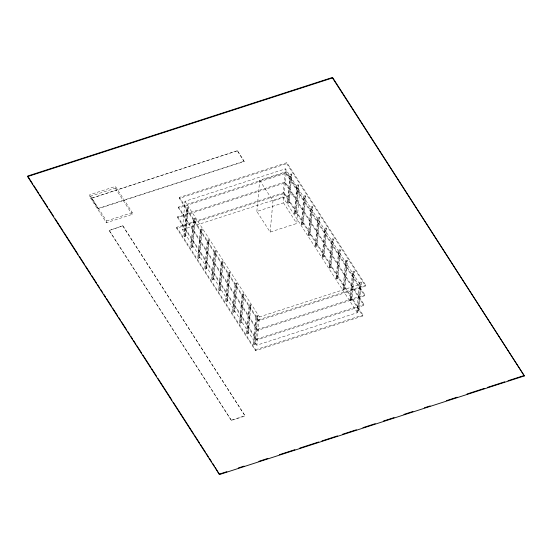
<?xml version="1.0" encoding="UTF-8"?>
<svg xmlns="http://www.w3.org/2000/svg" width="552" height="552" viewBox="0 0 552 552"><rect width="100%" height="100%" fill="white"/><g stroke="black" fill="none" stroke-linecap="round" stroke-linejoin="round"><path stroke-width="0.41" stroke-dasharray="2.76 2.07" d="M89.527 196.533L89.686 194.766L115.451 186.431L132.321 212.63L132.163 214.397L106.391 222.732L89.527 196.533L115.292 188.197L115.451 186.431M91.453 198.251L237.484 150.703L244.205 161.501L98.194 208.732L91.453 198.251L237.484 150.703M98.194 208.732L91.48 197.927M106.391 222.732L106.557 220.966L89.686 194.766M109.117 230.522L122.882 225.754L245.136 416.001L231.398 420.445L109.117 230.522L122.882 225.754M176.674 228.231L176.764 227.272L284.121 192.544L362.974 315.013L362.885 315.979L255.528 350.706L176.674 228.231L284.032 193.51L284.121 192.544M177.64 217.633L177.73 216.667L285.087 181.946L363.94 304.414L363.851 305.38L256.494 340.101L177.64 217.633L284.998 182.905L285.087 181.946M178.517 207.994L178.607 207.034L285.964 172.307L364.817 294.775L364.727 295.741L257.37 330.469L178.517 207.994L285.874 173.273L285.964 172.307M179.393 198.361L179.483 197.395L286.84 162.667L365.693 285.142L365.603 286.102L258.246 320.829L179.393 198.361L286.75 163.633L286.84 162.667M256.839 345.193L182.415 229.597L184.982 201.328L285.474 168.829L359.897 284.418L259.412 316.924L256.839 345.193L357.323 312.687L359.973 283.01L359.552 282.355L360.925 281.906L361.346 282.562L358.772 310.831L357.399 311.28L356.978 310.624L359.552 282.355M183.913 236.035L186.486 207.766L187.859 207.324L188.28 207.98L185.707 236.249L184.333 236.691L183.913 236.035L185.286 235.594L187.859 207.324M184.333 236.691L186.907 208.421L186.486 207.766M190.868 246.841L193.441 218.571L194.815 218.13L195.235 218.785L192.662 247.054L191.289 247.496L190.868 246.841L192.241 246.399L194.815 218.13M191.289 247.496L193.862 219.227L193.441 218.571M197.83 257.646L200.397 229.377L201.777 228.935L202.198 229.591L199.624 257.86L198.251 258.301L197.83 257.646L199.203 257.204L201.777 228.935M198.251 258.301L200.818 230.032L200.397 229.377M204.785 268.458L207.359 240.189L208.732 239.74L209.153 240.396L206.579 268.665L205.206 269.107L204.785 268.458L206.158 268.01L208.732 239.74M205.206 269.107L207.78 240.838L207.359 240.189M211.74 279.264L214.314 250.994L215.687 250.546L216.108 251.201L213.534 279.471L212.161 279.919L211.74 279.264L213.113 278.815L215.687 250.546M212.161 279.919L214.735 251.65L214.314 250.994M218.702 290.069L221.269 261.8L222.649 261.351L223.07 262.007L220.496 290.276L219.123 290.725L218.702 290.069L220.075 289.621L222.649 261.351M219.123 290.725L221.69 262.455L221.269 261.8M225.658 300.875L228.231 272.605L229.604 272.157L230.025 272.812L227.452 301.082L226.078 301.53L225.658 300.875L227.031 300.426L229.604 272.157M226.078 301.53L228.652 273.261L228.231 272.605M232.613 311.68L235.186 283.411L236.56 282.969L236.98 283.618L234.407 311.887L233.034 312.335L232.613 311.68L233.986 311.238L236.56 282.969M233.034 312.335L235.607 284.066L235.186 283.411M239.575 322.485L242.142 294.216L243.522 293.774L243.943 294.43L241.369 322.699L239.996 323.141L239.575 322.485L240.948 322.044L243.522 293.774M239.996 323.141L242.563 294.871L242.142 294.216M231.398 420.445L109.144 230.198M256.859 211.45L259.695 180.29L286.322 171.679L299.605 192.31L296.769 223.47L270.142 232.082L256.859 211.45L283.486 202.839L286.322 171.679M246.53 333.291L249.104 305.021L250.477 304.58L250.898 305.235L248.324 333.505L246.951 333.946L246.53 333.291L247.903 332.849L250.477 304.58M246.951 333.946L249.525 305.677L249.104 305.021M253.485 344.096L256.059 315.827L257.432 315.385L257.853 316.041L255.279 344.31L253.906 344.752L253.485 344.096L254.858 343.654L257.432 315.385M253.906 344.752L256.48 316.482L256.059 315.827M255.528 350.706L255.617 349.74L176.764 227.272M256.494 340.101L256.577 339.142L177.73 216.667M257.37 330.469L257.46 329.503L178.607 207.034M258.246 320.829L258.336 319.863L179.483 197.395M270.142 232.082L272.978 200.921L259.695 180.29M357.323 312.687L282.9 197.092L285.474 168.829M287.406 202.563L289.979 174.294L291.352 173.845L291.773 174.501L289.2 202.77L287.827 203.219L287.406 202.563L288.779 202.115L291.352 173.845M287.827 203.219L290.4 174.95L289.979 174.294M294.361 213.369L296.935 185.099L298.308 184.651L298.729 185.306L296.155 213.576L294.782 214.024L294.361 213.369L295.734 212.92L298.308 184.651M294.782 214.024L297.355 185.755L296.935 185.099M301.323 224.174L303.89 195.905L305.27 195.463L305.691 196.119L303.117 224.381L301.744 224.83L301.323 224.174L302.696 223.732L305.27 195.463M301.744 224.83L304.311 196.56L303.89 195.905M308.278 234.98L310.852 206.71L312.225 206.269L312.646 206.924L310.072 235.193L308.699 235.635L308.278 234.98L309.651 234.538L312.225 206.269M308.699 235.635L311.273 207.366L310.852 206.71M315.233 245.785L317.807 217.516L319.18 217.074L319.601 217.73L317.027 245.999L315.654 246.44L315.233 245.785L316.606 245.343L319.18 217.074M315.654 246.44L318.228 218.171L317.807 217.516M322.195 256.59L324.762 228.321L326.142 227.879L326.563 228.535L323.989 256.804L322.616 257.246L322.195 256.59L323.569 256.149L326.142 227.879M322.616 257.246L325.19 228.976L324.762 228.321M329.151 267.396L331.724 239.126L333.097 238.685L333.518 239.34L330.945 267.61L329.572 268.051L329.151 267.396L330.524 266.954L333.097 238.685M329.572 268.051L332.145 239.782L331.724 239.126M336.106 278.208L338.68 249.939L340.053 249.49L340.474 250.146L337.9 278.415L336.527 278.857L336.106 278.208L337.479 277.76L340.053 249.49M336.527 278.857L339.1 250.587L338.68 249.939M345.635 260.744L346.063 261.4L343.489 289.669L343.068 289.013L345.635 260.744L347.015 260.296L347.436 260.951L344.862 289.22L344.441 288.565L347.015 260.296M350.023 299.819L352.597 271.549L353.97 271.101L354.391 271.757L351.817 300.026L350.444 300.474L350.023 299.819L351.396 299.37L353.97 271.101M350.444 300.474L353.018 272.205L352.597 271.549M358.772 310.831L358.351 310.176L360.925 281.906M98.228 208.408L244.232 161.184M106.557 220.966L132.321 212.63M186.907 208.421L188.28 207.98M290.4 174.95L291.773 174.501M193.862 219.227L195.235 218.785M297.355 185.755L298.729 185.306M182.415 229.597L282.9 197.092M272.978 200.921L299.605 192.31M200.818 230.032L202.198 229.591M304.311 196.56L305.691 196.119M207.78 240.838L209.153 240.396M311.273 207.366L312.646 206.924M214.735 251.65L216.108 251.201M318.228 218.171L319.601 217.73M221.69 262.455L223.07 262.007M325.19 228.976L326.563 228.535M228.652 273.261L230.025 272.812M332.145 239.782L333.518 239.34M235.607 284.066L236.98 283.618M339.1 250.587L340.474 250.146M242.563 294.871L243.943 294.43M346.063 261.4L347.436 260.951M249.525 305.677L250.898 305.235M353.018 272.205L354.391 271.757M256.48 316.482L257.853 316.041M359.973 283.01L361.346 282.562M343.068 289.013L344.441 288.565M258.336 319.863L365.693 285.142M257.46 329.503L364.817 294.775M256.577 339.142L363.94 304.414M356.978 310.624L358.351 310.176M255.617 349.74L362.974 315.013M231.426 420.127L245.171 415.684M286.75 163.633L365.603 286.102M285.874 173.273L364.727 295.741M284.998 182.905L363.851 305.38M284.032 193.51L362.885 315.979M288.779 202.115L289.2 202.77M295.734 212.92L296.155 213.576M302.696 223.732L303.117 224.381M309.651 234.538L310.072 235.193M316.606 245.343L317.027 245.999M323.569 256.149L323.989 256.804M330.524 266.954L330.945 267.61M337.479 277.76L337.9 278.415M351.396 299.37L351.817 300.026M283.486 202.839L296.769 223.47M237.457 151.027L244.205 161.501M184.982 201.328L259.412 316.924M185.286 235.594L185.707 236.249M192.241 246.399L192.662 247.054M199.203 257.204L199.624 257.86M206.158 268.01L206.579 268.665M213.113 278.815L213.534 279.471M220.075 289.621L220.496 290.276M227.031 300.426L227.452 301.082M233.986 311.238L234.407 311.887M240.948 322.044L241.369 322.699M247.903 332.849L248.324 333.505M254.858 343.654L255.279 344.31M115.292 188.197L132.163 214.397M122.855 226.078L245.136 416.001"/><path stroke-width="0.83" d="M27.6 176.557L27.641 176.074L332.539 77.453L524.359 375.926L219.461 474.547L27.6 176.557L332.497 77.935L332.539 77.453M219.461 474.547L215.301 467.537M219.503 474.064L226.879 471.677M238.354 467.965L244.094 466.109M258.847 461.341L267.858 458.422M279.333 454.71L294.906 449.673M299.826 448.079L318.676 441.986M321.954 440.924L337.527 435.887M342.447 434.3L356.378 429.787M362.933 427.669L375.229 423.694M383.426 421.045L394.08 417.595M403.919 414.414L412.93 411.495M424.405 407.79L430.146 405.934M446.533 400.628L457.194 397.185M467.026 394.004L484.242 388.435M487.519 387.373L504.728 381.805M508.006 380.749L523.579 375.712M332.497 77.935L524.359 375.926M28.111 176.799L32.782 184.051M33.713 185.5L38.847 193.476M39.778 194.925L42.118 198.547M43.049 200.003L47.714 207.248M49.114 209.429L53.785 216.674M55.186 218.854L63.121 231.178M64.053 232.627L78.06 254.375M79.46 256.556L84.594 264.525M85.525 265.981L90.666 273.951M91.597 275.407L96.731 283.376M97.663 284.832L99.532 287.73M100.464 289.179L102.803 292.801M103.735 294.257L105.605 297.155M106.536 298.604L111.67 306.581M112.601 308.03L117.735 316.006M118.673 317.455L120.536 320.353M121.474 321.809L126.608 329.779M127.54 331.234L129.872 334.857M130.81 336.306L132.673 339.204M133.612 340.66L135.944 344.282M136.875 345.731L141.547 352.983M142.947 355.157L150.882 367.48M151.814 368.936L156.485 376.181M157.886 378.361L171.886 400.11M173.287 402.284L193.359 433.458M194.297 434.914L199.431 442.883M200.362 444.339L205.496 452.309M206.434 453.765L208.297 456.663M209.236 458.112L211.568 461.734M212.499 463.19L214.369 466.088"/></g></svg>
